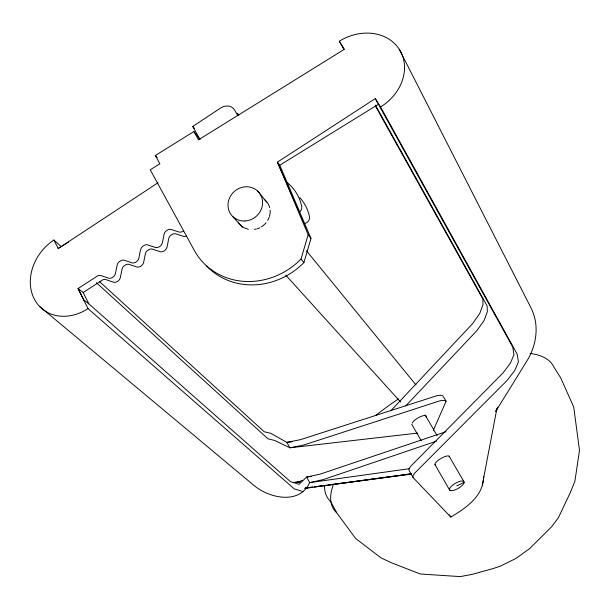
<?xml version="1.0" encoding="UTF-8"?>
<svg xmlns="http://www.w3.org/2000/svg" width="610" height="610" viewBox="0 0 610 610"><rect width="100%" height="100%" fill="white"/><g stroke="black" fill="none" stroke-linecap="round" stroke-linejoin="round"><path stroke-width="0.91" d="M206.287 265.625A69.616 63.829 -40.2 0 0 303.91 262.597L310.978 238.418L308.149 234.736L277.413 162.138L375.302 98.584L512.796 347.128L513.955 354.7L510.364 363.202L502.914 373.046L411.087 465.91A16.447 4.766 -30.1 0 0 409.341 470.928L413.275 477.76L450.798 517.067C466.04 507.947 483.616 496.235 483.684 476.227M482.312 484.98L496.677 409.661L497.722 407.228M303.91 262.597L301.027 259.067L308.149 234.736M433.26 430.485L446.093 401.22L443.035 396.172A16.279 5.345 -30.7 0 0 436.287 395.913L300.555 439.642L286.83 442.364L270.695 433.252L264.26 431.788L99.636 281.706M497.234 408.113L495.701 411.422L526.872 361.006C536.815 345.046 539.636 324.543 530.814 307.509L399.23 49.242M39.429 306.304L254.271 485.705C269.445 498.21 299.518 504.996 309.705 482.609L323.369 479.567L436.539 441.144M390.819 410.797L472.651 323.582L479.757 313.441L483.006 304.55L482.845 299.007L375.432 106.079M405.825 405.81L476.936 330.582L484.081 320.471L487.382 311.641L487.062 305.785L375.394 105.133M200.042 139.507L192.745 126.461L220.584 108.061A11.239 9.264 -41.4 0 1 234.553 109.968L237.831 115.656M158.043 182.725L58.224 248.537L53.901 240.012A45.087 37.355 -49.8 0 0 34.038 298.549A45.087 37.355 -49.8 0 0 88.015 308.622L294.264 488.884L303.208 491.69M183.259 231.144A5.696 4.773 -45.6 0 1 178.021 231.693L172.111 229.795A5.696 4.766 -46.2 0 0 168.192 229.688L165.76 231.281A5.696 4.766 -46.2 0 0 163.96 235.14L162.595 241.781A5.688 4.758 -46.7 0 1 159.652 246.592A5.688 4.758 -46.7 0 1 154.444 247.119L148.581 245.205A5.688 4.75 -47.3 0 0 144.692 245.083C139.759 246.852 140.186 253.036 139.072 257.176A5.681 4.735 -47.8 0 1 136.121 261.987A5.681 4.735 -47.8 0 1 130.944 262.498L125.134 260.562A5.681 4.728 -48.3 0 0 121.268 260.424L118.851 262.01A5.681 4.728 -48.3 0 0 117.028 265.876L115.625 272.525A5.673 4.72 -48.8 0 1 112.667 277.337A5.673 4.72 -48.8 0 1 107.528 277.832L101.756 275.865A5.673 4.712 -49.3 0 0 97.92 275.72L78.065 288.538L83.158 292.503L102.899 279.769A5.643 4.689 -49.3 0 1 106.719 279.914L112.461 281.873A5.643 4.705 -48.8 0 0 117.577 281.385A5.643 4.705 -48.8 0 0 120.521 276.597L121.916 269.986A5.643 4.712 -48.3 0 1 123.716 266.143L126.125 264.572A5.643 4.712 -48.3 0 1 129.968 264.702L135.755 266.639A5.65 4.72 -47.8 0 0 140.902 266.135A5.65 4.72 -47.8 0 0 143.838 261.347L145.203 254.744A5.65 4.728 -47.3 0 1 147.002 250.901L149.419 249.322A5.65 4.728 -47.3 0 1 153.285 249.444L159.118 251.358A5.658 4.735 -46.7 0 0 164.303 250.84A5.658 4.735 -46.7 0 0 167.231 246.051L168.573 239.448A5.658 4.743 -46.2 0 1 170.365 235.612L172.782 234.026A5.658 4.743 -46.2 0 1 176.679 234.141L182.565 236.032A5.665 4.75 -45.7 0 0 186.477 236.146M301.027 259.067A70.074 64.187 -40.2 0 1 194.544 250.855L150.243 169.786L159.881 163.8L155.375 155.474L193.904 131.547L199.661 139.049M279.799 165.226L277.413 162.138L310.978 238.418L279.799 165.226L378.383 104.279M58.087 248.43L68.48 242.132M456.798 485.873L464.118 482.342A8.304 2.92 -30 0 0 453.215 484.714A8.304 2.92 -30 0 0 453.024 490.531A8.304 2.92 -30 0 0 464.118 482.342M302.385 480.306L297.863 482.174L299.754 481.923M446.009 431.697L320.25 474.1L306.578 477.089L299.091 484.294L290.452 481.633L88.831 303.833L83.669 299.884L78.065 288.538L83.753 299.922M254.393 229.337L256.215 228.994M409.394 468.693L309.705 482.609L306.578 477.089L311.283 476.448M304.672 488.442L411.315 473.848M307.997 487.695L305.175 488.069L308.012 487.733M309.88 487.436L312.701 487.062M314.577 486.803L321.165 485.918M323.041 485.667L325.862 485.286M327.745 485.034L330.567 484.653M332.442 484.401L411.43 473.764M309.895 487.489L312.716 487.115M314.6 486.864L411.529 474.084M417.728 433.085L289.91 447.801L274.713 440.473L267.95 438.819L96.372 282.697M292.48 441.732L286.83 442.364L289.91 447.801L303.627 445.041L439.353 400.999A16.302 5.299 -30.7 0 1 446.093 401.22M248.346 229.322L244.343 227.888A17.537 16.058 -40.2 0 1 238.289 222.124M53.901 240.012L60.939 246.425M232.799 216.603L242.368 227.179M285.754 275.125L400.595 402.028M192.745 126.461L194.43 128.344M155.375 155.474L157.197 157.662M257.74 191.105L266.768 202.162M306.479 250.809L415.982 384.956M324.543 485.964A130.731 49.784 -30.2 0 0 330.811 501.794L336.796 512.896L355.607 538.424L381.128 557.959L392.017 563.007L420.29 574.002L460.245 576.602L472.102 574.391L493.032 568.581L500.223 566.217L515.816 558.508L529.693 548.581L551.615 526.781L558.333 517.852L570.434 492.293L574.894 481.252L579.5 450.34L573.713 406.984L560.62 377.712L553.85 366.968A130.731 49.784 -30.2 0 0 530.082 353.442M449.311 514.809L450.798 517.067M413.275 477.76A16.478 4.697 -30.1 0 1 415.052 472.78L507.299 380.213L514.802 370.407L518.439 361.966L517.158 354.135L380.564 106.971A46.429 38.804 -31 0 0 399.466 49.608A46.429 38.804 -31 0 0 339.32 41.221L344.375 49.28L198.524 139.812L193.904 131.547M375.302 98.584L380.564 106.971M425.17 415.036L437.126 435.578M449.074 456.12L463.897 481.595M411.742 424.278L421.228 440.748M434.983 464.622L449.692 490.15M339.32 41.221L343.948 49.532M83.158 292.503L88.831 303.833M83.669 299.884L88.015 308.622M336.796 512.896A131.165 49.052 -30.2 0 1 333.586 484.188M435.715 465.125A8.258 2.356 -30.3 0 1 439.673 459.277A8.258 2.356 -30.3 0 1 449.189 456.28M264.183 199.379A17.537 16.058 -40.2 0 1 269.666 207.674M270.085 210.221A17.537 16.058 -40.2 0 1 269.445 216.314M269.17 217.16A17.537 16.058 -40.2 0 1 267.637 220.439M266.074 222.688A17.537 16.058 -40.2 0 1 261.263 226.912M259.662 227.797A17.537 16.058 -40.2 0 1 257.13 228.811M375.577 415.616A130.731 49.784 -30.2 0 1 398.604 398.841M305.099 223.374A5.696 5.33 -38.9 0 0 309.461 216.657A45.414 42.395 -41.2 0 0 299.8 197.632M299.861 211.769A5.81 5.421 -38.9 0 0 301.683 206.371A46.322 43.142 -41.2 0 0 286.273 181.94M237.282 113.224A11.171 9.226 -41.3 0 1 238.8 115.099M417.865 417.98A8.151 2.638 -30.5 0 1 426.184 417.423M412.307 423.043A8.151 2.638 -30.5 0 1 417.255 418.346M299.929 481.702L293.318 482.563L299.914 481.732M245.006 220.988A17.842 16.569 -41.2 0 0 260.432 194.491A17.842 16.569 -41.2 0 0 230.466 196.168A17.842 16.569 -41.2 0 0 245.006 220.988"/></g></svg>
